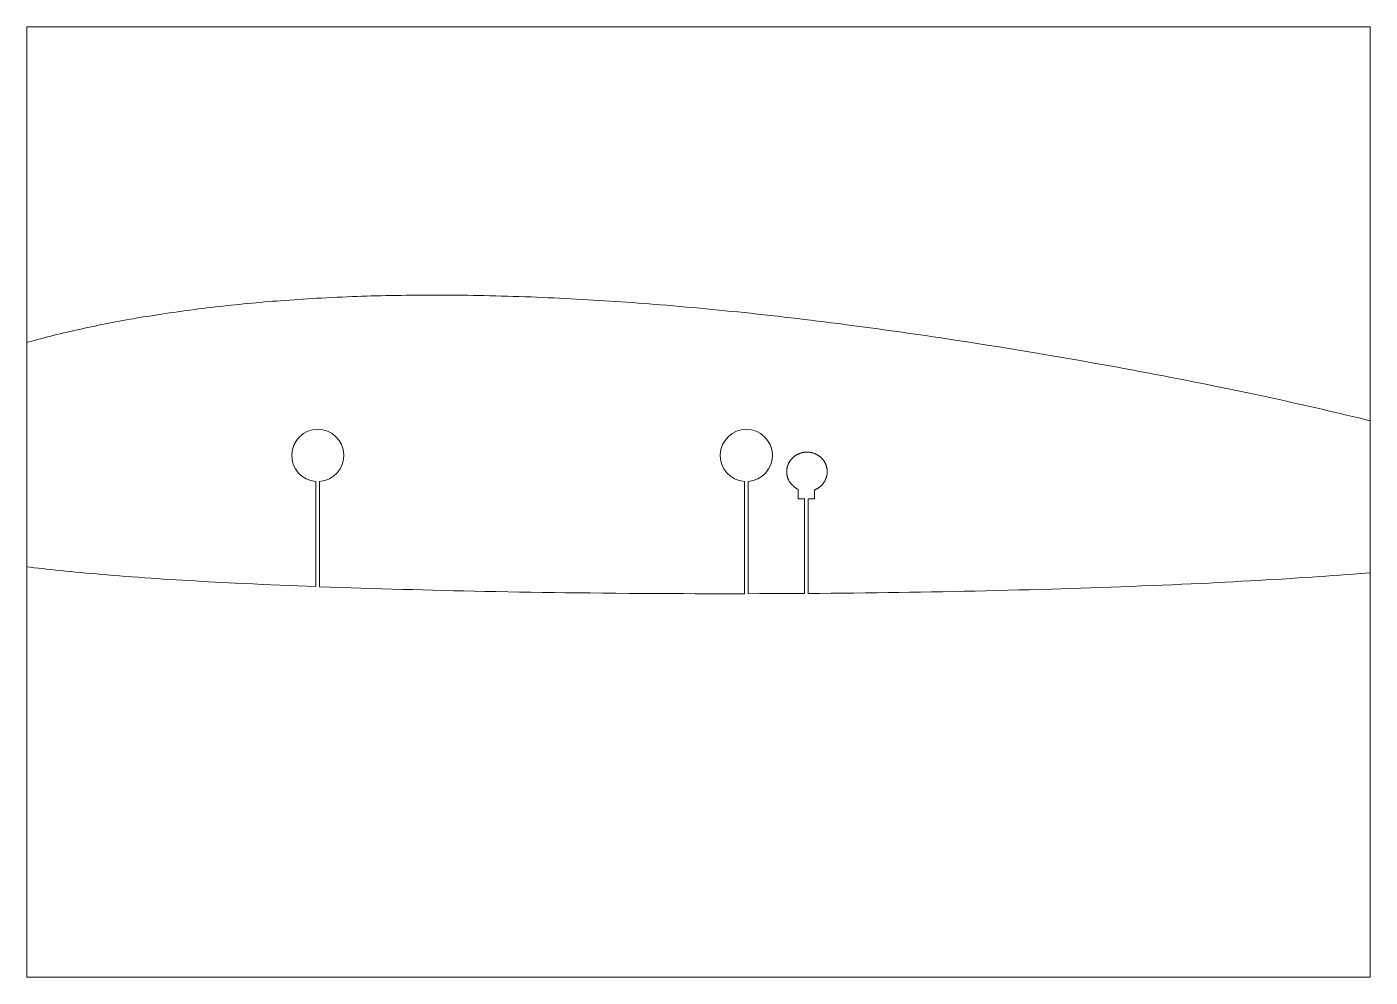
# Paper-space layout 'Sheet' of a CAD drawing. Header units: millimetres. Extents: x 0 to 420, y 0 to 297.
# The model-space entities are those that its viewports show. They can reach past a viewport. Long polylines and large blocks are cut down to what shows.
import ezdxf

# ---------------------------------------------------------------- set-up
doc = ezdxf.new("R2010")
doc.units = ezdxf.units.MM
doc.layers.add('Geometries', color=7, linetype='Continuous')

msp = doc.modelspace()

# ---------------------------------------------------------------- linework, layer by layer
at = {"layer": 'Geometries', "linetype": 'Continuous', "lineweight": 13}
for p, q in [((90.35, 122.07), (90.35, 154.93)), ((91.55, 154.93), (91.55, 122.02)), ((224.35, 119.84), (224.35, 154.93)), ((225.55, 154.93), (225.55, 119.84)), ((241.12, 149.46), (241.13, 152.46)), ((246.3, 152.29), (246.3, 149.46)), ((241.12, 149.46), (243.11, 149.46)), ((243.11, 119.92), (243.11, 149.46)), ((244.31, 149.46), (244.31, 119.93)), ((244.31, 149.46), (246.3, 149.46))]:
    msp.add_line(p, q, dxfattribs=at)
at = {"layer": 'Geometries', "linetype": 'Continuous', "lineweight": 13, "flags": 128}
for points in [[(-2.35, 197.69), (-1.36, 197.97), (-0.38, 198.25), (0.6, 198.52), (1.51, 198.77), (2.41, 199.02), (3.32, 199.26), (4.22, 199.51), (5.13, 199.74), (6.03, 199.98), (7.12, 200.26), (8.22, 200.53), (9.31, 200.8), (10.4, 201.07), (11.49, 201.33), (12.57, 201.58), (13.64, 201.83), (14.72, 202.08), (15.8, 202.32), (16.89, 202.56), (17.99, 202.8), (19.09, 203.04), (20.19, 203.27), (21.29, 203.5), (22.37, 203.72), (23.46, 203.94), (24.54, 204.16), (25.62, 204.37), (26.73, 204.58), (27.84, 204.79), (28.95, 205), (30.05, 205.21), (31.16, 205.41), (32.27, 205.6), (33.38, 205.8), (34.62, 206.01), (35.86, 206.22), (37.09, 206.43), (38.33, 206.63), (39.57, 206.83), (40.81, 207.02), (42.05, 207.21), (43.29, 207.4), (44.59, 207.59), (45.89, 207.78), (47.2, 207.96), (48.5, 208.15), (49.8, 208.32), (51.1, 208.5), (52.41, 208.67), (53.71, 208.83), (55.02, 209), (56.32, 209.16), (57.63, 209.31), (58.93, 209.47), (60.16, 209.61), (61.4, 209.75), (62.63, 209.88), (63.86, 210.01), (65.09, 210.14), (66.42, 210.28), (67.75, 210.41), (69.08, 210.54), (70.41, 210.66), (71.74, 210.78), (73.07, 210.9), (74.33, 211.01), (75.58, 211.12), (76.84, 211.22), (78.09, 211.32), (79.35, 211.42), (80.75, 211.52), (82.15, 211.62), (83.55, 211.72), (84.95, 211.81), (86.36, 211.91), (87.76, 211.99), (89.16, 212.08), (90.57, 212.16), (92.17, 212.25), (93.77, 212.33), (95.38, 212.41), (96.98, 212.49), (98.59, 212.56), (100.19, 212.63), (101.8, 212.69), (103.27, 212.74), (104.74, 212.79), (106.21, 212.84), (107.68, 212.89), (109.16, 212.93), (110.63, 212.96), (112.23, 213), (113.84, 213.03), (115.45, 213.06), (117.05, 213.09), (118.66, 213.11), (120.26, 213.13), (121.87, 213.15), (123.64, 213.16), (125.4, 213.16), (127.17, 213.17), (128.94, 213.17), (130.7, 213.16), (132.47, 213.15), (134.24, 213.14), (136.01, 213.12), (137.77, 213.1), (139.54, 213.07), (141.27, 213.04), (143.01, 213.01), (144.74, 212.97), (146.48, 212.93), (148.35, 212.88), (150.23, 212.83), (152.1, 212.77), (153.97, 212.71), (155.84, 212.65), (157.72, 212.58), (159.48, 212.51), (161.25, 212.43), (163.01, 212.36), (164.78, 212.28), (166.54, 212.19), (168.31, 212.11), (170.07, 212.01), (171.84, 211.92), (173.6, 211.82), (175.37, 211.72), (177.1, 211.62), (178.83, 211.51), (180.56, 211.41), (182.29, 211.29), (184.06, 211.18), (185.82, 211.06), (187.58, 210.93), (189.34, 210.81), (191.11, 210.68), (192.84, 210.55), (194.57, 210.41), (196.3, 210.28), (198.03, 210.14), (200.09, 209.97), (202.15, 209.8), (204.2, 209.62), (206.26, 209.44), (208.32, 209.25), (210.38, 209.06), (212.37, 208.88), (214.37, 208.69), (216.36, 208.49), (218.35, 208.3), (220.35, 208.09), (222.34, 207.89), (224.33, 207.68), (226.33, 207.47), (228.41, 207.25), (230.5, 207.02), (232.58, 206.79), (234.67, 206.55), (236.76, 206.31), (238.84, 206.07), (240.92, 205.83), (243.01, 205.58), (245.09, 205.33), (247.18, 205.07), (249.26, 204.81), (251.34, 204.55), (253.8, 204.24), (256.25, 203.92), (258.7, 203.6), (261.15, 203.27), (263.65, 202.94), (266.15, 202.6), (268.64, 202.25), (271.13, 201.91), (273.63, 201.55), (276.08, 201.2), (278.53, 200.85), (280.97, 200.49), (283.42, 200.13), (285.92, 199.76), (288.41, 199.38), (290.91, 199.01), (293.4, 198.62), (295.9, 198.24), (298.39, 197.85), (300.89, 197.45), (303.37, 197.05), (305.86, 196.65), (308.35, 196.25), (310.83, 195.84), (313.32, 195.43), (315.76, 195.02), (318.2, 194.61), (320.63, 194.2), (323.07, 193.78), (325.56, 193.35), (328.05, 192.92), (330.53, 192.48), (333.02, 192.04), (335.5, 191.6), (337.99, 191.15), (340.47, 190.7), (342.95, 190.24), (345.44, 189.79), (347.92, 189.32), (350.4, 188.86), (352.88, 188.38), (355.36, 187.91), (357.83, 187.43), (360.11, 186.99), (362.38, 186.54), (364.65, 186.1), (366.92, 185.64), (369.18, 185.19), (371.45, 184.73), (373.51, 184.31), (375.56, 183.89), (377.62, 183.46), (379.67, 183.03), (381.73, 182.6), (383.78, 182.17), (385.72, 181.75), (387.65, 181.34), (389.59, 180.92), (391.52, 180.5), (393.45, 180.07), (395.39, 179.65), (397.32, 179.22), (399.25, 178.78), (401.18, 178.35), (403.11, 177.91), (405, 177.47), (406.9, 177.03), (408.79, 176.59), (410.68, 176.15), (412.61, 175.69), (414.53, 175.23), (416.46, 174.77), (418.38, 174.3), (420.3, 173.83), (422.19, 173.37)], [(250.25, 157.97), (250.25, 158.11), (250.25, 158.25), (250.24, 158.4), (250.22, 158.54), (250.21, 158.69), (250.19, 158.84), (250.17, 158.98), (250.14, 159.12), (250.11, 159.27), (250.07, 159.41), (250.04, 159.56), (249.99, 159.7), (249.95, 159.85), (249.9, 160), (249.84, 160.14), (249.78, 160.29), (249.73, 160.4), (249.68, 160.52), (249.62, 160.63), (249.56, 160.75), (249.5, 160.86), (249.43, 160.99), (249.35, 161.12), (249.27, 161.25), (249.18, 161.38), (249.09, 161.5), (249, 161.63), (248.9, 161.75), (248.81, 161.86), (248.71, 161.97), (248.61, 162.08), (248.51, 162.18), (248.41, 162.29), (248.3, 162.39), (248.19, 162.49), (248.08, 162.59), (247.96, 162.68), (247.84, 162.77), (247.72, 162.86), (247.6, 162.95), (247.48, 163.03), (247.36, 163.11), (247.24, 163.18), (247.11, 163.25), (246.99, 163.32), (246.84, 163.4), (246.69, 163.47), (246.54, 163.54), (246.39, 163.6), (246.23, 163.67), (246.08, 163.72), (245.92, 163.77), (245.77, 163.82), (245.63, 163.86), (245.48, 163.9), (245.34, 163.93), (245.19, 163.96), (245.04, 163.99), (244.9, 164.01), (244.75, 164.03), (244.6, 164.05), (244.46, 164.07), (244.31, 164.08), (244.17, 164.08), (244.03, 164.09), (243.89, 164.09), (243.76, 164.09), (243.62, 164.08), (243.49, 164.07), (243.34, 164.06), (243.19, 164.05), (243.04, 164.03), (242.89, 164.01), (242.74, 163.98), (242.6, 163.95), (242.46, 163.92), (242.3, 163.88), (242.15, 163.84), (242, 163.8), (241.85, 163.75), (241.71, 163.7), (241.57, 163.65), (241.43, 163.6), (241.29, 163.54), (241.16, 163.48), (241.03, 163.42), (240.91, 163.35), (240.79, 163.29), (240.67, 163.22), (240.55, 163.15), (240.43, 163.08), (240.31, 163), (240.19, 162.91), (240.06, 162.83), (239.94, 162.73), (239.82, 162.64), (239.71, 162.55), (239.6, 162.45), (239.49, 162.35), (239.38, 162.24), (239.27, 162.13), (239.17, 162.02), (239.06, 161.91), (238.96, 161.79), (238.86, 161.66), (238.77, 161.54), (238.67, 161.41), (238.58, 161.28), (238.5, 161.14), (238.41, 161), (238.34, 160.87), (238.26, 160.74), (238.19, 160.61), (238.13, 160.47), (238.07, 160.33), (238.01, 160.18), (237.95, 160.04), (237.9, 159.9), (237.85, 159.77), (237.81, 159.63), (237.77, 159.49), (237.74, 159.35), (237.7, 159.21), (237.68, 159.06), (237.65, 158.92), (237.63, 158.78), (237.61, 158.63), (237.59, 158.48), (237.58, 158.34), (237.58, 158.2), (237.57, 158.06), (237.57, 157.92), (237.57, 157.78), (237.58, 157.64), (237.59, 157.48), (237.6, 157.32), (237.62, 157.16), (237.65, 157), (237.68, 156.84), (237.71, 156.68), (237.75, 156.52), (237.78, 156.38), (237.82, 156.24), (237.87, 156.1), (237.92, 155.96), (237.97, 155.83), (238.02, 155.69), (238.08, 155.56), (238.14, 155.43), (238.2, 155.3), (238.26, 155.17), (238.33, 155.05), (238.4, 154.92), (238.47, 154.81), (238.54, 154.7), (238.61, 154.59), (238.69, 154.48), (238.77, 154.38), (238.86, 154.26), (238.95, 154.14), (239.05, 154.03), (239.14, 153.92), (239.24, 153.81), (239.34, 153.71), (239.45, 153.61), (239.56, 153.5), (239.68, 153.4), (239.8, 153.3), (239.91, 153.2), (240.03, 153.11), (240.15, 153.02), (240.28, 152.94), (240.4, 152.86), (240.52, 152.78), (240.64, 152.71), (240.76, 152.64), (240.88, 152.58), (241.01, 152.51), (241.13, 152.46)], [(90.35, 122.07), (87.54, 122.17), (84.72, 122.28), (81.91, 122.4), (79.1, 122.51), (76.28, 122.63), (73.52, 122.75), (70.76, 122.88), (67.99, 123.01), (65.23, 123.14), (63.13, 123.25), (61.03, 123.36), (58.93, 123.47), (56.83, 123.58), (54.73, 123.7), (52.63, 123.82), (50.66, 123.93), (48.68, 124.05), (46.7, 124.17), (44.72, 124.29), (42.74, 124.42), (40.76, 124.55), (38.79, 124.69), (36.81, 124.82), (34.83, 124.97), (32.86, 125.11), (30.91, 125.26), (28.97, 125.41), (27.03, 125.56), (25.09, 125.72), (23.45, 125.86), (21.8, 126), (20.15, 126.15), (18.51, 126.29), (16.86, 126.45), (15.22, 126.6), (13.67, 126.75), (12.12, 126.9), (10.57, 127.06), (9.02, 127.22), (7.47, 127.39), (6.18, 127.53), (4.89, 127.67), (3.6, 127.81), (2.31, 127.96), (1.02, 128.12), (-0.26, 128.27), (-1.48, 128.42), (-2.69, 128.57)], [(246.3, 152.29), (246.43, 152.34), (246.56, 152.4), (246.69, 152.46), (246.81, 152.52), (246.94, 152.59), (247.06, 152.65), (247.19, 152.72), (247.31, 152.79), (247.43, 152.87), (247.55, 152.95), (247.67, 153.03), (247.79, 153.12), (247.91, 153.21), (248.02, 153.3), (248.13, 153.4), (248.24, 153.5), (248.35, 153.6), (248.46, 153.7), (248.56, 153.81), (248.67, 153.91), (248.76, 154.03), (248.86, 154.14), (248.96, 154.26), (249.05, 154.39), (249.15, 154.52), (249.24, 154.65), (249.33, 154.79), (249.42, 154.93), (249.49, 155.06), (249.56, 155.19), (249.63, 155.32), (249.69, 155.45), (249.75, 155.59), (249.81, 155.72), (249.86, 155.86), (249.92, 156.01), (249.97, 156.16), (250.02, 156.31), (250.06, 156.47), (250.1, 156.62), (250.13, 156.77), (250.16, 156.92), (250.18, 157.08), (250.21, 157.23), (250.22, 157.38), (250.24, 157.53), (250.25, 157.68), (250.25, 157.82), (250.25, 157.97)], [(423.73, 126.67), (422.05, 126.53), (420.37, 126.39), (418.7, 126.26), (417.02, 126.13), (414.85, 125.96), (412.68, 125.8), (410.5, 125.63), (408.33, 125.48), (406.15, 125.32), (404.02, 125.18), (401.88, 125.03), (399.75, 124.89), (397.61, 124.75), (395.07, 124.59), (392.52, 124.43), (389.98, 124.28), (387.44, 124.13), (384.89, 123.99), (382.35, 123.84), (379.8, 123.71), (377.26, 123.57), (374.72, 123.44), (372.17, 123.31), (369.63, 123.18), (367.08, 123.06), (364.08, 122.92), (361.08, 122.78), (358.08, 122.65), (355.08, 122.52), (351.84, 122.38), (348.6, 122.25), (345.36, 122.13), (342.12, 122), (338.88, 121.89), (335.63, 121.77), (332.58, 121.67), (329.52, 121.56), (326.47, 121.47), (323.41, 121.37), (320.35, 121.28), (316.94, 121.18), (313.53, 121.09), (310.12, 121), (306.71, 120.91), (303.3, 120.83), (299.88, 120.75), (296.47, 120.67), (293.06, 120.6), (289.65, 120.53), (286.24, 120.46), (282.82, 120.4), (279.41, 120.34), (276, 120.29), (272.59, 120.23), (269.17, 120.18), (265.76, 120.14), (262.19, 120.09), (258.61, 120.05), (255.04, 120.02), (251.46, 119.98), (247.89, 119.95), (244.31, 119.93)], [(224.35, 119.84), (220.47, 119.83), (216.59, 119.83), (212.71, 119.84), (208.83, 119.84), (205.4, 119.85), (201.97, 119.86), (198.53, 119.88), (195.1, 119.9), (191.67, 119.92), (188.23, 119.95), (184.19, 119.98), (180.14, 120.02), (176.09, 120.06), (172.05, 120.11), (168.43, 120.15), (164.82, 120.2), (161.21, 120.26), (157.6, 120.31), (153.98, 120.37), (150.37, 120.44), (146.76, 120.5), (143.15, 120.57), (139.91, 120.64), (136.67, 120.71), (133.44, 120.78), (130.2, 120.86), (126.96, 120.94), (123.79, 121.02), (120.61, 121.1), (117.43, 121.19), (114.25, 121.28), (111.01, 121.38), (107.77, 121.48), (104.52, 121.58), (101.28, 121.68), (98.04, 121.79), (94.79, 121.91), (91.55, 122.02)], [(243.11, 119.92), (239.6, 119.9), (236.09, 119.88), (232.58, 119.86), (229.06, 119.85), (225.55, 119.84)]]:
    msp.add_lwpolyline(points, dxfattribs=at)
at = {"layer": 'Geometries', "linetype": 'Continuous', "lineweight": 13}
for centre in [(90.95, 163.05), (224.95, 163.05)]:
    msp.add_arc(centre, 8.15, 274.2219, 265.7781, dxfattribs=at)

psp = doc.layouts.new('Sheet')

# ---------------------------------------------------------------- viewports
at = {"layer": '0'}
psp.add_viewport(center=(210, 148.5), size=(420, 297), view_center_point=(210, 148.5), view_height=297, dxfattribs=at)

doc.saveas('drawing.dxf')
